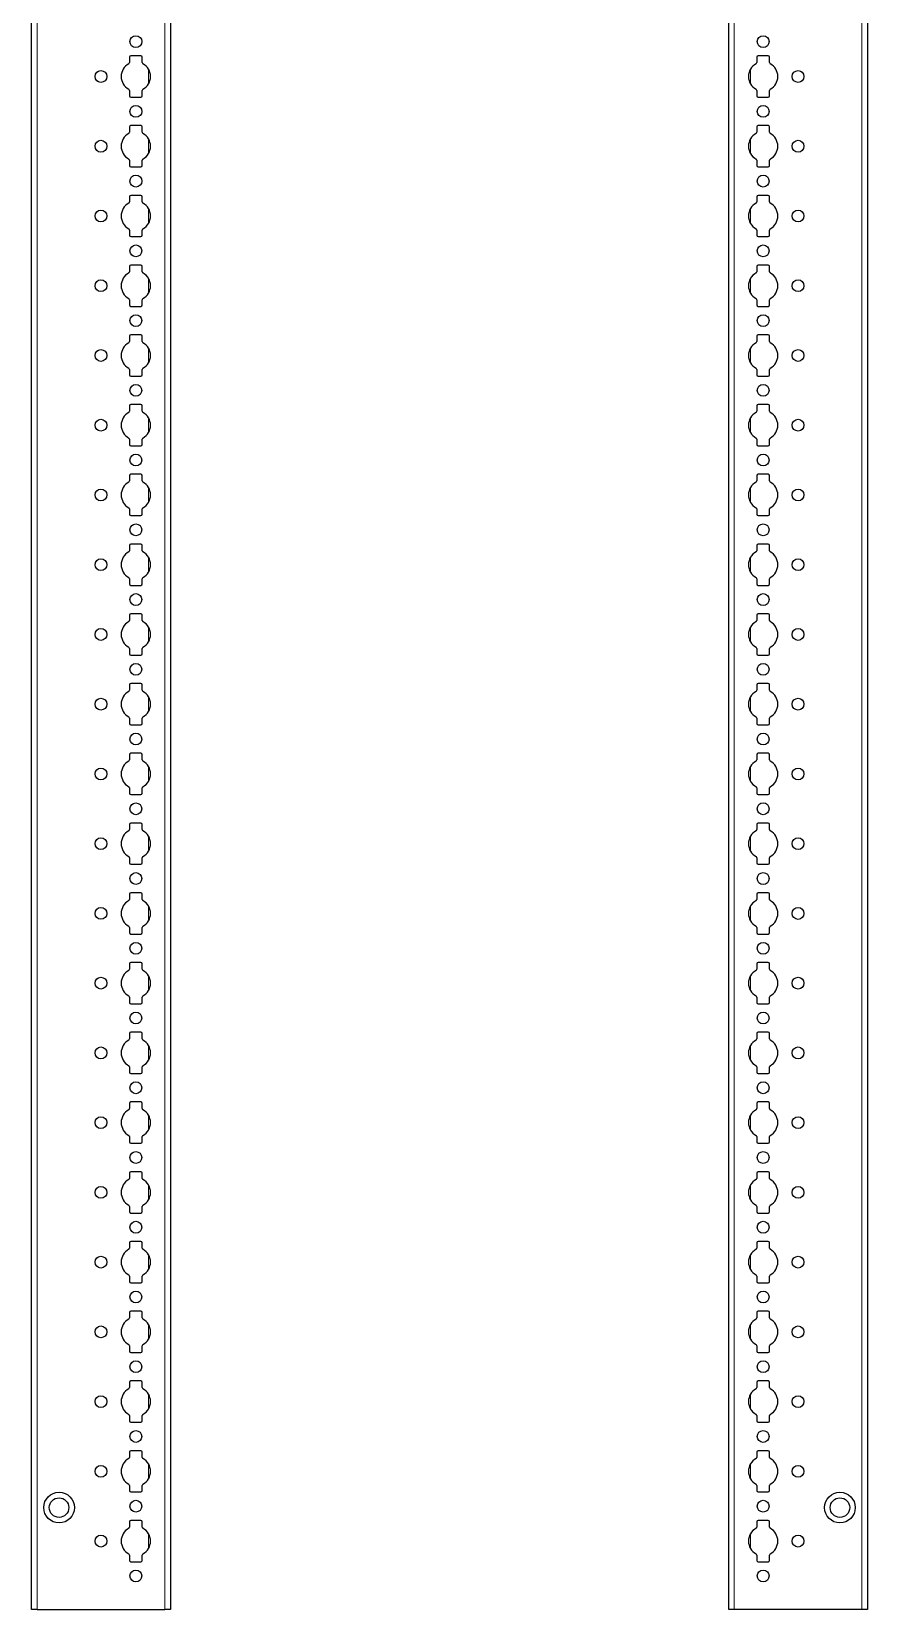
# Model space of a CAD drawing. Header units: millimetres. Extents: x -199 to 3225, y -2247 to 1507.
# Drawn here: x 2925 to 3225, y -852 to -286 of the extents above; entities that cross this region are included whole.
import ezdxf

# ---------------------------------------------------------------- set-up
doc = ezdxf.new("R2010")
doc.units = ezdxf.units.MM

msp = doc.modelspace()

# ---------------------------------------------------------------- linework, layer by layer
at = {"color": 7, "linetype": 'Continuous', "lineweight": 25}
for p, q in [((2925.17, -851.79), (2925.17, 47.21)), ((2974.87, 47.21), (2974.87, -851.79)), ((3174.87, -851.79), (3174.87, 47.21)), ((3224.57, 47.21), (3224.57, -851.79)), ((2960.22, -295.39), (2960.22, -297.27)), ((2964.32, -294.89), (2960.72, -294.89)), ((2964.82, -297.27), (2964.82, -295.39)), ((3184.92, -295.39), (3184.92, -297.27)), ((3189.02, -294.89), (3185.42, -294.89)), ((3189.52, -297.27), (3189.52, -295.39)), ((2960.22, -307.32), (2960.22, -309.19)), ((2960.72, -309.69), (2964.32, -309.69)), ((2964.82, -309.19), (2964.82, -307.32)), ((3184.92, -307.32), (3184.92, -309.19)), ((3185.42, -309.69), (3189.02, -309.69)), ((3189.52, -309.19), (3189.52, -307.32)), ((2960.22, -320.39), (2960.22, -322.27)), ((2964.32, -319.89), (2960.72, -319.89)), ((2964.82, -322.27), (2964.82, -320.39)), ((3184.92, -320.39), (3184.92, -322.27)), ((3189.02, -319.89), (3185.42, -319.89)), ((3189.52, -322.27), (3189.52, -320.39)), ((2960.22, -332.32), (2960.22, -334.19)), ((2964.82, -334.19), (2964.82, -332.32)), ((3184.92, -332.32), (3184.92, -334.19)), ((3189.52, -334.19), (3189.52, -332.32)), ((2960.72, -334.69), (2964.32, -334.69)), ((3185.42, -334.69), (3189.02, -334.69)), ((2964.32, -344.89), (2960.72, -344.89)), ((3189.02, -344.89), (3185.42, -344.89)), ((2960.22, -345.39), (2960.22, -347.27)), ((2964.82, -347.27), (2964.82, -345.39)), ((3184.92, -345.39), (3184.92, -347.27)), ((3189.52, -347.27), (3189.52, -345.39)), ((2960.22, -357.32), (2960.22, -359.19)), ((2960.72, -359.69), (2964.32, -359.69)), ((2964.82, -359.19), (2964.82, -357.32)), ((3184.92, -357.32), (3184.92, -359.19)), ((3185.42, -359.69), (3189.02, -359.69)), ((3189.52, -359.19), (3189.52, -357.32)), ((2960.22, -370.39), (2960.22, -372.27)), ((2964.32, -369.89), (2960.72, -369.89)), ((2964.82, -372.27), (2964.82, -370.39)), ((3184.92, -370.39), (3184.92, -372.27)), ((3189.02, -369.89), (3185.42, -369.89)), ((3189.52, -372.27), (3189.52, -370.39)), ((2960.22, -382.32), (2960.22, -384.19)), ((2964.82, -384.19), (2964.82, -382.32)), ((3184.92, -382.32), (3184.92, -384.19)), ((3189.52, -384.19), (3189.52, -382.32)), ((2960.72, -384.69), (2964.32, -384.69)), ((3185.42, -384.69), (3189.02, -384.69)), ((2960.22, -395.39), (2960.22, -397.27)), ((2964.32, -394.89), (2960.72, -394.89)), ((2964.82, -397.27), (2964.82, -395.39)), ((3184.92, -395.39), (3184.92, -397.27)), ((3189.02, -394.89), (3185.42, -394.89)), ((3189.52, -397.27), (3189.52, -395.39)), ((2960.22, -407.32), (2960.22, -409.19)), ((2960.72, -409.69), (2964.32, -409.69)), ((2964.82, -409.19), (2964.82, -407.32)), ((3184.92, -407.32), (3184.92, -409.19)), ((3185.42, -409.69), (3189.02, -409.69)), ((3189.52, -409.19), (3189.52, -407.32)), ((2960.22, -420.39), (2960.22, -422.27)), ((2964.32, -419.89), (2960.72, -419.89)), ((2964.82, -422.27), (2964.82, -420.39)), ((3184.92, -420.39), (3184.92, -422.27)), ((3189.02, -419.89), (3185.42, -419.89)), ((3189.52, -422.27), (3189.52, -420.39)), ((2960.22, -432.32), (2960.22, -434.19)), ((2960.72, -434.69), (2964.32, -434.69)), ((2964.82, -434.19), (2964.82, -432.32)), ((3184.92, -432.32), (3184.92, -434.19)), ((3185.42, -434.69), (3189.02, -434.69)), ((3189.52, -434.19), (3189.52, -432.32)), ((2960.22, -445.39), (2960.22, -447.27)), ((2964.32, -444.89), (2960.72, -444.89)), ((2964.82, -447.27), (2964.82, -445.39)), ((3184.92, -445.39), (3184.92, -447.27)), ((3189.02, -444.89), (3185.42, -444.89)), ((3189.52, -447.27), (3189.52, -445.39)), ((2960.22, -457.32), (2960.22, -459.19)), ((2964.82, -459.19), (2964.82, -457.32)), ((3184.92, -457.32), (3184.92, -459.19)), ((3189.52, -459.19), (3189.52, -457.32)), ((2960.72, -459.69), (2964.32, -459.69)), ((3185.42, -459.69), (3189.02, -459.69)), ((2960.22, -470.39), (2960.22, -472.27)), ((2964.32, -469.89), (2960.72, -469.89)), ((2964.82, -472.27), (2964.82, -470.39)), ((3184.92, -470.39), (3184.92, -472.27)), ((3189.02, -469.89), (3185.42, -469.89)), ((3189.52, -472.27), (3189.52, -470.39)), ((2960.22, -482.32), (2960.22, -484.19)), ((2960.72, -484.69), (2964.32, -484.69)), ((2964.82, -484.19), (2964.82, -482.32)), ((3184.92, -482.32), (3184.92, -484.19)), ((3185.42, -484.69), (3189.02, -484.69)), ((3189.52, -484.19), (3189.52, -482.32)), ((2960.22, -495.39), (2960.22, -497.27)), ((2964.32, -494.89), (2960.72, -494.89)), ((2964.82, -497.27), (2964.82, -495.39)), ((3184.92, -495.39), (3184.92, -497.27)), ((3189.02, -494.89), (3185.42, -494.89)), ((3189.52, -497.27), (3189.52, -495.39)), ((2960.22, -507.32), (2960.22, -509.19)), ((2964.82, -509.19), (2964.82, -507.32)), ((3184.92, -507.32), (3184.92, -509.19)), ((3189.52, -509.19), (3189.52, -507.32)), ((2960.72, -509.69), (2964.32, -509.69)), ((3185.42, -509.69), (3189.02, -509.69)), ((2964.32, -519.89), (2960.72, -519.89)), ((3189.02, -519.89), (3185.42, -519.89)), ((2960.22, -520.39), (2960.22, -522.27)), ((2964.82, -522.27), (2964.82, -520.39)), ((3184.92, -520.39), (3184.92, -522.27)), ((3189.52, -522.27), (3189.52, -520.39)), ((2960.22, -532.32), (2960.22, -534.19)), ((2960.72, -534.69), (2964.32, -534.69)), ((2964.82, -534.19), (2964.82, -532.32)), ((3184.92, -532.32), (3184.92, -534.19)), ((3185.42, -534.69), (3189.02, -534.69)), ((3189.52, -534.19), (3189.52, -532.32)), ((2960.22, -545.39), (2960.22, -547.27)), ((2964.32, -544.89), (2960.72, -544.89)), ((2964.82, -547.27), (2964.82, -545.39)), ((3184.92, -545.39), (3184.92, -547.27)), ((3189.02, -544.89), (3185.42, -544.89)), ((3189.52, -547.27), (3189.52, -545.39)), ((2960.22, -557.32), (2960.22, -559.19)), ((2960.72, -559.69), (2964.32, -559.69)), ((2964.82, -559.19), (2964.82, -557.32)), ((3184.92, -557.32), (3184.92, -559.19)), ((3185.42, -559.69), (3189.02, -559.69)), ((3189.52, -559.19), (3189.52, -557.32)), ((2960.22, -570.39), (2960.22, -572.27)), ((2964.32, -569.89), (2960.72, -569.89)), ((2964.82, -572.27), (2964.82, -570.39)), ((3184.92, -570.39), (3184.92, -572.27)), ((3189.02, -569.89), (3185.42, -569.89)), ((3189.52, -572.27), (3189.52, -570.39)), ((2960.22, -582.32), (2960.22, -584.19)), ((2964.82, -584.19), (2964.82, -582.32)), ((3184.92, -582.32), (3184.92, -584.19)), ((3189.52, -584.19), (3189.52, -582.32)), ((2960.72, -584.69), (2964.32, -584.69)), ((3185.42, -584.69), (3189.02, -584.69)), ((2960.22, -595.39), (2960.22, -597.27)), ((2964.32, -594.89), (2960.72, -594.89)), ((2964.82, -597.27), (2964.82, -595.39)), ((3184.92, -595.39), (3184.92, -597.27)), ((3189.02, -594.89), (3185.42, -594.89)), ((3189.52, -597.27), (3189.52, -595.39)), ((2960.22, -607.32), (2960.22, -609.19)), ((2960.72, -609.69), (2964.32, -609.69)), ((2964.82, -609.19), (2964.82, -607.32)), ((3184.92, -607.32), (3184.92, -609.19)), ((3185.42, -609.69), (3189.02, -609.69)), ((3189.52, -609.19), (3189.52, -607.32)), ((2960.22, -620.39), (2960.22, -622.27)), ((2964.32, -619.89), (2960.72, -619.89)), ((2964.82, -622.27), (2964.82, -620.39)), ((3184.92, -620.39), (3184.92, -622.27)), ((3189.02, -619.89), (3185.42, -619.89)), ((3189.52, -622.27), (3189.52, -620.39)), ((2960.22, -632.32), (2960.22, -634.19)), ((2964.82, -634.19), (2964.82, -632.32)), ((3184.92, -632.32), (3184.92, -634.19)), ((3189.52, -634.19), (3189.52, -632.32)), ((2960.72, -634.69), (2964.32, -634.69)), ((3185.42, -634.69), (3189.02, -634.69)), ((2960.22, -645.39), (2960.22, -647.27)), ((2964.32, -644.89), (2960.72, -644.89)), ((2964.82, -647.27), (2964.82, -645.39)), ((3184.92, -645.39), (3184.92, -647.27)), ((3189.02, -644.89), (3185.42, -644.89)), ((3189.52, -647.27), (3189.52, -645.39)), ((2960.22, -657.32), (2960.22, -659.19)), ((2960.72, -659.69), (2964.32, -659.69)), ((2964.82, -659.19), (2964.82, -657.32)), ((3184.92, -657.32), (3184.92, -659.19)), ((3185.42, -659.69), (3189.02, -659.69)), ((3189.52, -659.19), (3189.52, -657.32)), ((2960.22, -670.39), (2960.22, -672.27)), ((2964.32, -669.89), (2960.72, -669.89)), ((2964.82, -672.27), (2964.82, -670.39)), ((3184.92, -670.39), (3184.92, -672.27)), ((3189.02, -669.89), (3185.42, -669.89)), ((3189.52, -672.27), (3189.52, -670.39)), ((2960.22, -682.32), (2960.22, -684.19)), ((2964.82, -684.19), (2964.82, -682.32)), ((3184.92, -682.32), (3184.92, -684.19)), ((3189.52, -684.19), (3189.52, -682.32)), ((2960.72, -684.69), (2964.32, -684.69)), ((3185.42, -684.69), (3189.02, -684.69)), ((2960.22, -695.39), (2960.22, -697.27)), ((2964.32, -694.89), (2960.72, -694.89)), ((2964.82, -697.27), (2964.82, -695.39)), ((3184.92, -695.39), (3184.92, -697.27)), ((3189.02, -694.89), (3185.42, -694.89)), ((3189.52, -697.27), (3189.52, -695.39)), ((2960.22, -707.32), (2960.22, -709.19)), ((2960.72, -709.69), (2964.32, -709.69)), ((2964.82, -709.19), (2964.82, -707.32)), ((3184.92, -707.32), (3184.92, -709.19)), ((3185.42, -709.69), (3189.02, -709.69)), ((3189.52, -709.19), (3189.52, -707.32)), ((2960.22, -720.39), (2960.22, -722.27)), ((2964.32, -719.89), (2960.72, -719.89)), ((2964.82, -722.27), (2964.82, -720.39)), ((3184.92, -720.39), (3184.92, -722.27)), ((3189.02, -719.89), (3185.42, -719.89)), ((3189.52, -722.27), (3189.52, -720.39)), ((2960.22, -732.32), (2960.22, -734.19)), ((2960.72, -734.69), (2964.32, -734.69)), ((2964.82, -734.19), (2964.82, -732.32)), ((3184.92, -732.32), (3184.92, -734.19)), ((3185.42, -734.69), (3189.02, -734.69)), ((3189.52, -734.19), (3189.52, -732.32)), ((2960.22, -745.39), (2960.22, -747.27)), ((2964.32, -744.89), (2960.72, -744.89)), ((2964.82, -747.27), (2964.82, -745.39)), ((3184.92, -745.39), (3184.92, -747.27)), ((3189.02, -744.89), (3185.42, -744.89)), ((3189.52, -747.27), (3189.52, -745.39)), ((2960.22, -757.32), (2960.22, -759.19)), ((2964.82, -759.19), (2964.82, -757.32)), ((3184.92, -757.32), (3184.92, -759.19)), ((3189.52, -759.19), (3189.52, -757.32)), ((2960.72, -759.69), (2964.32, -759.69)), ((3185.42, -759.69), (3189.02, -759.69)), ((2960.22, -770.39), (2960.22, -772.27)), ((2964.32, -769.89), (2960.72, -769.89)), ((2964.82, -772.27), (2964.82, -770.39)), ((3184.92, -770.39), (3184.92, -772.27)), ((3189.02, -769.89), (3185.42, -769.89)), ((3189.52, -772.27), (3189.52, -770.39)), ((2960.22, -782.32), (2960.22, -784.19)), ((2960.72, -784.69), (2964.32, -784.69)), ((2964.82, -784.19), (2964.82, -782.32)), ((3184.92, -782.32), (3184.92, -784.19)), ((3185.42, -784.69), (3189.02, -784.69)), ((3189.52, -784.19), (3189.52, -782.32)), ((2960.22, -795.39), (2960.22, -797.27)), ((2964.32, -794.89), (2960.72, -794.89)), ((2964.82, -797.27), (2964.82, -795.39)), ((3184.92, -795.39), (3184.92, -797.27)), ((3189.02, -794.89), (3185.42, -794.89)), ((3189.52, -797.27), (3189.52, -795.39)), ((2960.22, -807.32), (2960.22, -809.19)), ((2964.82, -809.19), (2964.82, -807.32)), ((3184.92, -807.32), (3184.92, -809.19)), ((3189.52, -809.19), (3189.52, -807.32)), ((2960.72, -809.69), (2964.32, -809.69)), ((3185.42, -809.69), (3189.02, -809.69)), ((2964.32, -819.89), (2960.72, -819.89)), ((3189.02, -819.89), (3185.42, -819.89)), ((2960.22, -820.39), (2960.22, -822.27)), ((2964.82, -822.27), (2964.82, -820.39)), ((3184.92, -820.39), (3184.92, -822.27)), ((3189.52, -822.27), (3189.52, -820.39)), ((2960.22, -832.32), (2960.22, -834.19)), ((2960.72, -834.69), (2964.32, -834.69)), ((2964.82, -834.19), (2964.82, -832.32)), ((3184.92, -832.32), (3184.92, -834.19)), ((3185.42, -834.69), (3189.02, -834.69)), ((3189.52, -834.19), (3189.52, -832.32)), ((2927.17, -851.79), (2925.17, -851.79)), ((2927.17, -851.79), (2972.87, -851.79)), ((2974.87, -851.79), (2972.87, -851.79)), ((3176.87, -851.79), (3174.87, -851.79)), ((3222.57, -851.79), (3176.87, -851.79)), ((3224.57, -851.79), (3222.57, -851.79))]:
    msp.add_line(p, q, dxfattribs=at)
at = {"color": 8, "linetype": 'Continuous', "lineweight": 18}
for p, q in [((2927.17, 47.21), (2927.17, -851.79)), ((2972.87, -851.79), (2972.87, 47.21)), ((3176.87, 47.21), (3176.87, -851.79)), ((3222.57, -851.79), (3222.57, 47.21)), ((2967.02, -305), (2967.02, -299.59)), ((3182.72, -299.59), (3182.72, -305)), ((2967.02, -330), (2967.02, -324.59)), ((3182.72, -324.59), (3182.72, -330)), ((2967.02, -355), (2967.02, -349.59)), ((3182.72, -349.59), (3182.72, -355)), ((2967.02, -380), (2967.02, -374.59)), ((3182.72, -374.59), (3182.72, -380)), ((2967.02, -405), (2967.02, -399.59)), ((3182.72, -399.59), (3182.72, -405)), ((2967.02, -430), (2967.02, -424.59)), ((3182.72, -424.59), (3182.72, -430)), ((2967.02, -455), (2967.02, -449.59)), ((3182.72, -449.59), (3182.72, -455)), ((2967.02, -480), (2967.02, -474.59)), ((3182.72, -474.59), (3182.72, -480)), ((2967.02, -505), (2967.02, -499.59)), ((3182.72, -499.59), (3182.72, -505)), ((2967.02, -530), (2967.02, -524.59)), ((3182.72, -524.59), (3182.72, -530)), ((2967.02, -555), (2967.02, -549.59)), ((3182.72, -549.59), (3182.72, -555)), ((2967.02, -580), (2967.02, -574.59)), ((3182.72, -574.59), (3182.72, -580)), ((2967.02, -605), (2967.02, -599.59)), ((3182.72, -599.59), (3182.72, -605)), ((2967.02, -630), (2967.02, -624.59)), ((3182.72, -624.59), (3182.72, -630)), ((2967.02, -655), (2967.02, -649.59)), ((3182.72, -649.59), (3182.72, -655)), ((2967.02, -680), (2967.02, -674.59)), ((3182.72, -674.59), (3182.72, -680)), ((2967.02, -705), (2967.02, -699.59)), ((3182.72, -699.59), (3182.72, -705)), ((2967.02, -730), (2967.02, -724.59)), ((3182.72, -724.59), (3182.72, -730)), ((2967.02, -755), (2967.02, -749.59)), ((3182.72, -749.59), (3182.72, -755)), ((2967.02, -780), (2967.02, -774.59)), ((3182.72, -774.59), (3182.72, -780)), ((2967.02, -805), (2967.02, -799.59)), ((3182.72, -799.59), (3182.72, -805)), ((2967.02, -830), (2967.02, -824.59)), ((3182.72, -824.59), (3182.72, -830))]:
    msp.add_line(p, q, dxfattribs=at)
at = {"color": 7, "linetype": 'Continuous', "lineweight": 25}
for centre, radius in [((2962.52, -289.79), 2.13), ((3187.22, -289.79), 2.12), ((2950.02, -302.29), 2.12), ((3199.72, -302.29), 2.12), ((2962.52, -314.79), 2.13), ((3187.22, -314.79), 2.12), ((2950.02, -327.29), 2.12), ((3199.72, -327.29), 2.12), ((2962.52, -339.79), 2.13), ((3187.22, -339.79), 2.12), ((2950.02, -352.29), 2.12), ((3199.72, -352.29), 2.12), ((2962.52, -364.79), 2.12), ((3187.22, -364.79), 2.12), ((2950.02, -377.29), 2.12), ((3199.72, -377.29), 2.12), ((2962.52, -389.79), 2.12), ((3187.22, -389.79), 2.12), ((2950.02, -402.29), 2.12), ((3199.72, -402.29), 2.12), ((2962.52, -414.79), 2.12), ((3187.22, -414.79), 2.12), ((2950.02, -427.29), 2.12), ((3199.72, -427.29), 2.12), ((2962.52, -439.79), 2.12), ((3187.22, -439.79), 2.12), ((2950.02, -452.29), 2.12), ((3199.72, -452.29), 2.12), ((2962.52, -464.79), 2.12), ((3187.22, -464.79), 2.12), ((2950.02, -477.29), 2.12), ((3199.72, -477.29), 2.12), ((2962.52, -489.79), 2.12), ((3187.22, -489.79), 2.12), ((2950.02, -502.29), 2.12), ((3199.72, -502.29), 2.12), ((2962.52, -514.79), 2.12), ((3187.22, -514.79), 2.12), ((2950.02, -527.29), 2.12), ((3199.72, -527.29), 2.12), ((2962.52, -539.79), 2.12), ((3187.22, -539.79), 2.13), ((2950.02, -552.29), 2.12), ((3199.72, -552.29), 2.12), ((2962.52, -564.79), 2.12), ((3187.22, -564.79), 2.13), ((2950.02, -577.29), 2.12), ((3199.72, -577.29), 2.13), ((2962.52, -589.79), 2.12), ((3187.22, -589.79), 2.13), ((2950.02, -602.29), 2.12), ((3199.72, -602.29), 2.13), ((2962.52, -614.79), 2.12), ((3187.22, -614.79), 2.13), ((2950.02, -627.29), 2.12), ((3199.72, -627.29), 2.13), ((2962.52, -639.79), 2.12), ((3187.22, -639.79), 2.13), ((2950.02, -652.29), 2.12), ((3199.72, -652.29), 2.13), ((2962.52, -664.79), 2.12), ((3187.22, -664.79), 2.13), ((2950.02, -677.29), 2.12), ((3199.72, -677.29), 2.13), ((2962.52, -689.79), 2.12), ((3187.22, -689.79), 2.13), ((2950.02, -702.29), 2.12), ((3199.72, -702.29), 2.13), ((2962.52, -714.79), 2.12), ((3187.22, -714.79), 2.13), ((2950.02, -727.29), 2.12), ((3199.72, -727.29), 2.12), ((2962.52, -739.79), 2.12), ((3187.22, -739.79), 2.12), ((2950.02, -752.29), 2.12), ((3199.72, -752.29), 2.12), ((2962.52, -764.79), 2.12), ((3187.22, -764.79), 2.12), ((2950.02, -777.29), 2.12), ((3199.72, -777.29), 2.12), ((2962.52, -789.79), 2.12), ((3187.22, -789.79), 2.12), ((2950.02, -802.29), 2.12), ((3199.72, -802.29), 2.12), ((2935.02, -815.29), 5.5), ((2935.02, -815.29), 3.5), ((2962.52, -814.79), 2.12), ((3187.22, -814.79), 2.12), ((3214.72, -815.29), 5.5), ((3214.72, -815.29), 3.5), ((2950.02, -827.29), 2.12), ((3199.72, -827.29), 2.12), ((2962.52, -839.79), 2.12), ((3187.22, -839.79), 2.12)]:
    msp.add_circle(centre, radius, dxfattribs=at)
for centre, radius, start, end in [((2962.52, -302.29), 5.25, 119.1407, 240.8593), ((2959.72, -297.27), 0.5, 299.1407, 0), ((2960.72, -295.39), 0.5, 90, 180), ((2964.32, -295.39), 0.5, 0, 90), ((2965.32, -297.27), 0.5, 180, 240.8593), ((2962.52, -302.29), 5.25, 299.1407, 60.8593), ((3187.22, -302.29), 5.25, 119.1407, 240.8593), ((3184.42, -297.27), 0.5, 299.1407, 0), ((3185.42, -295.39), 0.5, 90, 180), ((3189.02, -295.39), 0.5, 0, 90), ((3190.02, -297.27), 0.5, 180, 240.8593), ((3187.22, -302.29), 5.25, 299.1407, 60.8593), ((2959.72, -307.32), 0.5, 0, 60.8593), ((2960.72, -309.19), 0.5, 180, 270), ((2964.32, -309.19), 0.5, 270, 0), ((2965.32, -307.32), 0.5, 119.1407, 180), ((3184.42, -307.32), 0.5, 0, 60.8593), ((3185.42, -309.19), 0.5, 180, 270), ((3189.02, -309.19), 0.5, 270, 0), ((3190.02, -307.32), 0.5, 119.1407, 180), ((2959.72, -322.27), 0.5, 299.1407, 0), ((2960.72, -320.39), 0.5, 90, 180), ((2964.32, -320.39), 0.5, 0, 90), ((2965.32, -322.27), 0.5, 180, 240.8593), ((3184.42, -322.27), 0.5, 299.1407, 0), ((3185.42, -320.39), 0.5, 90, 180), ((3189.02, -320.39), 0.5, 0, 90), ((3190.02, -322.27), 0.5, 180, 240.8593), ((2962.52, -327.29), 5.25, 119.1407, 240.8593), ((2962.52, -327.29), 5.25, 299.1407, 60.8593), ((3187.22, -327.29), 5.25, 119.1407, 240.8593), ((3187.22, -327.29), 5.25, 299.1407, 60.8593), ((2959.72, -332.32), 0.5, 0, 60.8593), ((2965.32, -332.32), 0.5, 119.1407, 180), ((3184.42, -332.32), 0.5, 0, 60.8593), ((3190.02, -332.32), 0.5, 119.1407, 180), ((2960.72, -334.19), 0.5, 180, 270), ((2964.32, -334.19), 0.5, 270, 0), ((3185.42, -334.19), 0.5, 180, 270), ((3189.02, -334.19), 0.5, 270, 0), ((2960.72, -345.39), 0.5, 90, 180), ((2964.32, -345.39), 0.5, 0, 90), ((3185.42, -345.39), 0.5, 90, 180), ((3189.02, -345.39), 0.5, 0, 90), ((2962.52, -352.29), 5.25, 119.1407, 240.8593), ((2959.72, -347.27), 0.5, 299.1407, 0), ((2965.32, -347.27), 0.5, 180, 240.8593), ((2962.52, -352.29), 5.25, 299.1407, 60.8593), ((3187.22, -352.29), 5.25, 119.1407, 240.8593), ((3184.42, -347.27), 0.5, 299.1407, 0), ((3190.02, -347.27), 0.5, 180, 240.8593), ((3187.22, -352.29), 5.25, 299.1407, 60.8593), ((2959.72, -357.32), 0.5, 0, 60.8593), ((2960.72, -359.19), 0.5, 180, 270), ((2964.32, -359.19), 0.5, 270, 0), ((2965.32, -357.32), 0.5, 119.1407, 180), ((3184.42, -357.32), 0.5, 0, 60.8593), ((3185.42, -359.19), 0.5, 180, 270), ((3189.02, -359.19), 0.5, 270, 0), ((3190.02, -357.32), 0.5, 119.1407, 180), ((2962.52, -377.29), 5.25, 119.1407, 240.8593), ((2959.72, -372.27), 0.5, 299.1407, 0), ((2960.72, -370.39), 0.5, 90, 180), ((2964.32, -370.39), 0.5, 0, 90), ((2965.32, -372.27), 0.5, 180, 240.8593), ((2962.52, -377.29), 5.25, 299.1407, 60.8593), ((3187.22, -377.29), 5.25, 119.1407, 240.8593), ((3184.42, -372.27), 0.5, 299.1407, 0), ((3185.42, -370.39), 0.5, 90, 180), ((3189.02, -370.39), 0.5, 0, 90), ((3190.02, -372.27), 0.5, 180, 240.8593), ((3187.22, -377.29), 5.25, 299.1407, 60.8593), ((2959.72, -382.32), 0.5, 0, 60.8593), ((2960.72, -384.19), 0.5, 180, 270), ((2964.32, -384.19), 0.5, 270, 0), ((2965.32, -382.32), 0.5, 119.1407, 180), ((3184.42, -382.32), 0.5, 0, 60.8593), ((3185.42, -384.19), 0.5, 180, 270), ((3189.02, -384.19), 0.5, 270, 0), ((3190.02, -382.32), 0.5, 119.1407, 180), ((2960.72, -395.39), 0.5, 90, 180), ((2964.32, -395.39), 0.5, 0, 90), ((3185.42, -395.39), 0.5, 90, 180), ((3189.02, -395.39), 0.5, 0, 90), ((2962.52, -402.29), 5.25, 119.1407, 240.8593), ((2959.72, -397.27), 0.5, 299.1407, 0), ((2965.32, -397.27), 0.5, 180, 240.8593), ((2962.52, -402.29), 5.25, 299.1407, 60.8593), ((3187.22, -402.29), 5.25, 119.1407, 240.8593), ((3184.42, -397.27), 0.5, 299.1407, 0), ((3190.02, -397.27), 0.5, 180, 240.8593), ((3187.22, -402.29), 5.25, 299.1407, 60.8593), ((2959.72, -407.32), 0.5, 0, 60.8593), ((2965.32, -407.32), 0.5, 119.1407, 180), ((3184.42, -407.32), 0.5, 0, 60.8593), ((3190.02, -407.32), 0.5, 119.1407, 180), ((2960.72, -409.19), 0.5, 180, 270), ((2964.32, -409.19), 0.5, 270, 0), ((3185.42, -409.19), 0.5, 180, 270), ((3189.02, -409.19), 0.5, 270, 0), ((2962.52, -427.29), 5.25, 119.1407, 240.8593), ((2959.72, -422.27), 0.5, 299.1407, 0), ((2960.72, -420.39), 0.5, 90, 180), ((2964.32, -420.39), 0.5, 0, 90), ((2965.32, -422.27), 0.5, 180, 240.8593), ((2962.52, -427.29), 5.25, 299.1407, 60.8593), ((3187.22, -427.29), 5.25, 119.1407, 240.8593), ((3184.42, -422.27), 0.5, 299.1407, 0), ((3185.42, -420.39), 0.5, 90, 180), ((3189.02, -420.39), 0.5, 0, 90), ((3190.02, -422.27), 0.5, 180, 240.8593), ((3187.22, -427.29), 5.25, 299.1407, 60.8593), ((2959.72, -432.32), 0.5, 0, 60.8593), ((2960.72, -434.19), 0.5, 180, 270), ((2964.32, -434.19), 0.5, 270, 0), ((2965.32, -432.32), 0.5, 119.1407, 180), ((3184.42, -432.32), 0.5, 0, 60.8593), ((3185.42, -434.19), 0.5, 180, 270), ((3189.02, -434.19), 0.5, 270, 0), ((3190.02, -432.32), 0.5, 119.1407, 180), ((2960.72, -445.39), 0.5, 90, 180), ((2964.32, -445.39), 0.5, 0, 90), ((3185.42, -445.39), 0.5, 90, 180), ((3189.02, -445.39), 0.5, 0, 90), ((2962.52, -452.29), 5.25, 119.1407, 240.8593), ((2959.72, -447.27), 0.5, 299.1407, 0), ((2965.32, -447.27), 0.5, 180, 240.8593), ((2962.52, -452.29), 5.25, 299.1407, 60.8593), ((3187.22, -452.29), 5.25, 119.1407, 240.8593), ((3184.42, -447.27), 0.5, 299.1407, 0), ((3190.02, -447.27), 0.5, 180, 240.8593), ((3187.22, -452.29), 5.25, 299.1407, 60.8593), ((2959.72, -457.32), 0.5, 0, 60.8593), ((2965.32, -457.32), 0.5, 119.1407, 180), ((3184.42, -457.32), 0.5, 0, 60.8593), ((3190.02, -457.32), 0.5, 119.1407, 180), ((2960.72, -459.19), 0.5, 180, 270), ((2964.32, -459.19), 0.5, 270, 0), ((3185.42, -459.19), 0.5, 180, 270), ((3189.02, -459.19), 0.5, 270, 0), ((2962.52, -477.29), 5.25, 119.1407, 240.8593), ((2959.72, -472.27), 0.5, 299.1407, 0), ((2960.72, -470.39), 0.5, 90, 180), ((2964.32, -470.39), 0.5, 0, 90), ((2965.32, -472.27), 0.5, 180, 240.8593), ((2962.52, -477.29), 5.25, 299.1407, 60.8593), ((3187.22, -477.29), 5.25, 119.1407, 240.8593), ((3184.42, -472.27), 0.5, 299.1407, 0), ((3185.42, -470.39), 0.5, 90, 180), ((3189.02, -470.39), 0.5, 0, 90), ((3190.02, -472.27), 0.5, 180, 240.8593), ((3187.22, -477.29), 5.25, 299.1407, 60.8593), ((2959.72, -482.32), 0.5, 0, 60.8593), ((2960.72, -484.19), 0.5, 180, 270), ((2964.32, -484.19), 0.5, 270, 0), ((2965.32, -482.32), 0.5, 119.1407, 180), ((3184.42, -482.32), 0.5, 0, 60.8593), ((3185.42, -484.19), 0.5, 180, 270), ((3189.02, -484.19), 0.5, 270, 0), ((3190.02, -482.32), 0.5, 119.1407, 180), ((2962.52, -502.29), 5.25, 119.1407, 240.8593), ((2959.72, -497.27), 0.5, 299.1407, 0), ((2960.72, -495.39), 0.5, 90, 180), ((2964.32, -495.39), 0.5, 0, 90), ((2965.32, -497.27), 0.5, 180, 240.8593), ((2962.52, -502.29), 5.25, 299.1407, 60.8593), ((3187.22, -502.29), 5.25, 119.1407, 240.8593), ((3184.42, -497.27), 0.5, 299.1407, 0), ((3185.42, -495.39), 0.5, 90, 180), ((3189.02, -495.39), 0.5, 0, 90), ((3190.02, -497.27), 0.5, 180, 240.8593), ((3187.22, -502.29), 5.25, 299.1407, 60.8593), ((2959.72, -507.32), 0.5, 0, 60.8593), ((2965.32, -507.32), 0.5, 119.1407, 180), ((3184.42, -507.32), 0.5, 0, 60.8593), ((3190.02, -507.32), 0.5, 119.1407, 180), ((2960.72, -509.19), 0.5, 180, 270), ((2964.32, -509.19), 0.5, 270, 0), ((3185.42, -509.19), 0.5, 180, 270), ((3189.02, -509.19), 0.5, 270, 0), ((2960.72, -520.39), 0.5, 90, 180), ((2964.32, -520.39), 0.5, 0, 90), ((3185.42, -520.39), 0.5, 90, 180), ((3189.02, -520.39), 0.5, 0, 90), ((2962.52, -527.29), 5.25, 119.1407, 240.8593), ((2959.72, -522.27), 0.5, 299.1407, 0), ((2965.32, -522.27), 0.5, 180, 240.8593), ((2962.52, -527.29), 5.25, 299.1407, 60.8593), ((3187.22, -527.29), 5.25, 119.1407, 240.8593), ((3184.42, -522.27), 0.5, 299.1407, 0), ((3190.02, -522.27), 0.5, 180, 240.8593), ((3187.22, -527.29), 5.25, 299.1407, 60.8593), ((2959.72, -532.32), 0.5, 0, 60.8593), ((2960.72, -534.19), 0.5, 180, 270), ((2964.32, -534.19), 0.5, 270, 0), ((2965.32, -532.32), 0.5, 119.1407, 180), ((3184.42, -532.32), 0.5, 0, 60.8593), ((3185.42, -534.19), 0.5, 180, 270), ((3189.02, -534.19), 0.5, 270, 0), ((3190.02, -532.32), 0.5, 119.1407, 180), ((2962.52, -552.29), 5.25, 119.1407, 240.8593), ((2959.72, -547.27), 0.5, 299.1407, 0), ((2960.72, -545.39), 0.5, 90, 180), ((2964.32, -545.39), 0.5, 0, 90), ((2965.32, -547.27), 0.5, 180, 240.8593), ((2962.52, -552.29), 5.25, 299.1407, 60.8593), ((3187.22, -552.29), 5.25, 119.1407, 240.8593), ((3184.42, -547.27), 0.5, 299.1407, 0), ((3185.42, -545.39), 0.5, 90, 180), ((3189.02, -545.39), 0.5, 0, 90), ((3190.02, -547.27), 0.5, 180, 240.8593), ((3187.22, -552.29), 5.25, 299.1407, 60.8593), ((2959.72, -557.32), 0.5, 0, 60.8593), ((2960.72, -559.19), 0.5, 180, 270), ((2964.32, -559.19), 0.5, 270, 0), ((2965.32, -557.32), 0.5, 119.1407, 180), ((3184.42, -557.32), 0.5, 0, 60.8593), ((3185.42, -559.19), 0.5, 180, 270), ((3189.02, -559.19), 0.5, 270, 0), ((3190.02, -557.32), 0.5, 119.1407, 180), ((2960.72, -570.39), 0.5, 90, 180), ((2964.32, -570.39), 0.5, 0, 90), ((3185.42, -570.39), 0.5, 90, 180), ((3189.02, -570.39), 0.5, 0, 90), ((2962.52, -577.29), 5.25, 119.1407, 240.8593), ((2959.72, -572.27), 0.5, 299.1407, 0), ((2965.32, -572.27), 0.5, 180, 240.8593), ((2962.52, -577.29), 5.25, 299.1407, 60.8593), ((3187.22, -577.29), 5.25, 119.1407, 240.8593), ((3184.42, -572.27), 0.5, 299.1407, 0), ((3190.02, -572.27), 0.5, 180, 240.8593), ((3187.22, -577.29), 5.25, 299.1407, 60.8593), ((2959.72, -582.32), 0.5, 0, 60.8593), ((2965.32, -582.32), 0.5, 119.1407, 180), ((3184.42, -582.32), 0.5, 0, 60.8593), ((3190.02, -582.32), 0.5, 119.1407, 180), ((2960.72, -584.19), 0.5, 180, 270), ((2964.32, -584.19), 0.5, 270, 0), ((3185.42, -584.19), 0.5, 180, 270), ((3189.02, -584.19), 0.5, 270, 0), ((2962.52, -602.29), 5.25, 119.1407, 240.8593), ((2959.72, -597.27), 0.5, 299.1407, 0), ((2960.72, -595.39), 0.5, 90, 180), ((2964.32, -595.39), 0.5, 0, 90), ((2965.32, -597.27), 0.5, 180, 240.8593), ((2962.52, -602.29), 5.25, 299.1407, 60.8593), ((3187.22, -602.29), 5.25, 119.1407, 240.8593), ((3184.42, -597.27), 0.5, 299.1407, 0), ((3185.42, -595.39), 0.5, 90, 180), ((3189.02, -595.39), 0.5, 0, 90), ((3190.02, -597.27), 0.5, 180, 240.8593), ((3187.22, -602.29), 5.25, 299.1407, 60.8593), ((2959.72, -607.32), 0.5, 0, 60.8593), ((2960.72, -609.19), 0.5, 180, 270), ((2964.32, -609.19), 0.5, 270, 0), ((2965.32, -607.32), 0.5, 119.1407, 180), ((3184.42, -607.32), 0.5, 0, 60.8593), ((3185.42, -609.19), 0.5, 180, 270), ((3189.02, -609.19), 0.5, 270, 0), ((3190.02, -607.32), 0.5, 119.1407, 180), ((2960.72, -620.39), 0.5, 90, 180), ((2964.32, -620.39), 0.5, 0, 90), ((3185.42, -620.39), 0.5, 90, 180), ((3189.02, -620.39), 0.5, 0, 90), ((2962.52, -627.29), 5.25, 119.1407, 240.8593), ((2959.72, -622.27), 0.5, 299.1407, 0), ((2965.32, -622.27), 0.5, 180, 240.8593), ((2962.52, -627.29), 5.25, 299.1407, 60.8593), ((3187.22, -627.29), 5.25, 119.1407, 240.8593), ((3184.42, -622.27), 0.5, 299.1407, 0), ((3190.02, -622.27), 0.5, 180, 240.8593), ((3187.22, -627.29), 5.25, 299.1407, 60.8593), ((2959.72, -632.32), 0.5, 0, 60.8593), ((2965.32, -632.32), 0.5, 119.1407, 180), ((3184.42, -632.32), 0.5, 0, 60.8593), ((3190.02, -632.32), 0.5, 119.1407, 180), ((2960.72, -634.19), 0.5, 180, 270), ((2964.32, -634.19), 0.5, 270, 0), ((3185.42, -634.19), 0.5, 180, 270), ((3189.02, -634.19), 0.5, 270, 0), ((2962.52, -652.29), 5.25, 119.1407, 240.8593), ((2959.72, -647.27), 0.5, 299.1407, 0), ((2960.72, -645.39), 0.5, 90, 180), ((2964.32, -645.39), 0.5, 0, 90), ((2965.32, -647.27), 0.5, 180, 240.8593), ((2962.52, -652.29), 5.25, 299.1407, 60.8593), ((3187.22, -652.29), 5.25, 119.1407, 240.8593), ((3184.42, -647.27), 0.5, 299.1407, 0), ((3185.42, -645.39), 0.5, 90, 180), ((3189.02, -645.39), 0.5, 0, 90), ((3190.02, -647.27), 0.5, 180, 240.8593), ((3187.22, -652.29), 5.25, 299.1407, 60.8593), ((2959.72, -657.32), 0.5, 0, 60.8593), ((2960.72, -659.19), 0.5, 180, 270), ((2964.32, -659.19), 0.5, 270, 0), ((2965.32, -657.32), 0.5, 119.1407, 180), ((3184.42, -657.32), 0.5, 0, 60.8593), ((3185.42, -659.19), 0.5, 180, 270), ((3189.02, -659.19), 0.5, 270, 0), ((3190.02, -657.32), 0.5, 119.1407, 180), ((2962.52, -677.29), 5.25, 119.1407, 240.8593), ((2959.72, -672.27), 0.5, 299.1407, 0), ((2960.72, -670.39), 0.5, 90, 180), ((2964.32, -670.39), 0.5, 0, 90), ((2965.32, -672.27), 0.5, 180, 240.8593), ((2962.52, -677.29), 5.25, 299.1407, 60.8593), ((3187.22, -677.29), 5.25, 119.1407, 240.8593), ((3184.42, -672.27), 0.5, 299.1407, 0), ((3185.42, -670.39), 0.5, 90, 180), ((3189.02, -670.39), 0.5, 0, 90), ((3190.02, -672.27), 0.5, 180, 240.8593), ((3187.22, -677.29), 5.25, 299.1407, 60.8593), ((2959.72, -682.32), 0.5, 0, 60.8593), ((2960.72, -684.19), 0.5, 180, 270), ((2964.32, -684.19), 0.5, 270, 0), ((2965.32, -682.32), 0.5, 119.1407, 180), ((3184.42, -682.32), 0.5, 0, 60.8593), ((3185.42, -684.19), 0.5, 180, 270), ((3189.02, -684.19), 0.5, 270, 0), ((3190.02, -682.32), 0.5, 119.1407, 180), ((2960.72, -695.39), 0.5, 90, 180), ((2964.32, -695.39), 0.5, 0, 90), ((3185.42, -695.39), 0.5, 90, 180), ((3189.02, -695.39), 0.5, 0, 90), ((2962.52, -702.29), 5.25, 119.1407, 240.8593), ((2959.72, -697.27), 0.5, 299.1407, 0), ((2965.32, -697.27), 0.5, 180, 240.8593), ((2962.52, -702.29), 5.25, 299.1407, 60.8593), ((3187.22, -702.29), 5.25, 119.1407, 240.8593), ((3184.42, -697.27), 0.5, 299.1407, 0), ((3190.02, -697.27), 0.5, 180, 240.8593), ((3187.22, -702.29), 5.25, 299.1407, 60.8593), ((2959.72, -707.32), 0.5, 0, 60.8593), ((2965.32, -707.32), 0.5, 119.1407, 180), ((3184.42, -707.32), 0.5, 0, 60.8593), ((3190.02, -707.32), 0.5, 119.1407, 180), ((2960.72, -709.19), 0.5, 180, 270), ((2964.32, -709.19), 0.5, 270, 0), ((3185.42, -709.19), 0.5, 180, 270), ((3189.02, -709.19), 0.5, 270, 0), ((2962.52, -727.29), 5.25, 119.1407, 240.8593), ((2959.72, -722.27), 0.5, 299.1407, 0), ((2960.72, -720.39), 0.5, 90, 180), ((2964.32, -720.39), 0.5, 0, 90), ((2965.32, -722.27), 0.5, 180, 240.8593), ((2962.52, -727.29), 5.25, 299.1407, 60.8593), ((3187.22, -727.29), 5.25, 119.1407, 240.8593), ((3184.42, -722.27), 0.5, 299.1407, 0), ((3185.42, -720.39), 0.5, 90, 180), ((3189.02, -720.39), 0.5, 0, 90), ((3190.02, -722.27), 0.5, 180, 240.8593), ((3187.22, -727.29), 5.25, 299.1407, 60.8593), ((2959.72, -732.32), 0.5, 0, 60.8593), ((2960.72, -734.19), 0.5, 180, 270), ((2964.32, -734.19), 0.5, 270, 0), ((2965.32, -732.32), 0.5, 119.1407, 180), ((3184.42, -732.32), 0.5, 0, 60.8593), ((3185.42, -734.19), 0.5, 180, 270), ((3189.02, -734.19), 0.5, 270, 0), ((3190.02, -732.32), 0.5, 119.1407, 180), ((2960.72, -745.39), 0.5, 90, 180), ((2964.32, -745.39), 0.5, 0, 90), ((3185.42, -745.39), 0.5, 90, 180), ((3189.02, -745.39), 0.5, 0, 90), ((2962.52, -752.29), 5.25, 119.1407, 240.8593), ((2959.72, -747.27), 0.5, 299.1407, 0), ((2965.32, -747.27), 0.5, 180, 240.8593), ((2962.52, -752.29), 5.25, 299.1407, 60.8593), ((3187.22, -752.29), 5.25, 119.1407, 240.8593), ((3184.42, -747.27), 0.5, 299.1407, 0), ((3190.02, -747.27), 0.5, 180, 240.8593), ((3187.22, -752.29), 5.25, 299.1407, 60.8593), ((2959.72, -757.32), 0.5, 0, 60.8593), ((2965.32, -757.32), 0.5, 119.1407, 180), ((3184.42, -757.32), 0.5, 0, 60.8593), ((3190.02, -757.32), 0.5, 119.1407, 180), ((2960.72, -759.19), 0.5, 180, 270), ((2964.32, -759.19), 0.5, 270, 0), ((3185.42, -759.19), 0.5, 180, 270), ((3189.02, -759.19), 0.5, 270, 0), ((2962.52, -777.29), 5.25, 119.1407, 240.8593), ((2959.72, -772.27), 0.5, 299.1407, 0), ((2960.72, -770.39), 0.5, 90, 180), ((2964.32, -770.39), 0.5, 0, 90), ((2965.32, -772.27), 0.5, 180, 240.8593), ((2962.52, -777.29), 5.25, 299.1407, 60.8593), ((3187.22, -777.29), 5.25, 119.1407, 240.8593), ((3184.42, -772.27), 0.5, 299.1407, 0), ((3185.42, -770.39), 0.5, 90, 180), ((3189.02, -770.39), 0.5, 0, 90), ((3190.02, -772.27), 0.5, 180, 240.8593), ((3187.22, -777.29), 5.25, 299.1407, 60.8593), ((2959.72, -782.32), 0.5, 0, 60.8593), ((2960.72, -784.19), 0.5, 180, 270), ((2964.32, -784.19), 0.5, 270, 0), ((2965.32, -782.32), 0.5, 119.1407, 180), ((3184.42, -782.32), 0.5, 0, 60.8593), ((3185.42, -784.19), 0.5, 180, 270), ((3189.02, -784.19), 0.5, 270, 0), ((3190.02, -782.32), 0.5, 119.1407, 180), ((2959.72, -797.27), 0.5, 299.1407, 0), ((2960.72, -795.39), 0.5, 90, 180), ((2964.32, -795.39), 0.5, 0, 90), ((2965.32, -797.27), 0.5, 180, 240.8593), ((3184.42, -797.27), 0.5, 299.1407, 0), ((3185.42, -795.39), 0.5, 90, 180), ((3189.02, -795.39), 0.5, 0, 90), ((3190.02, -797.27), 0.5, 180, 240.8593), ((2962.52, -802.29), 5.25, 119.1407, 240.8593), ((2962.52, -802.29), 5.25, 299.1407, 60.8593), ((3187.22, -802.29), 5.25, 119.1407, 240.8593), ((3187.22, -802.29), 5.25, 299.1407, 60.8593), ((2959.72, -807.32), 0.5, 0, 60.8593), ((2965.32, -807.32), 0.5, 119.1407, 180), ((3184.42, -807.32), 0.5, 0, 60.8593), ((3190.02, -807.32), 0.5, 119.1407, 180), ((2960.72, -809.19), 0.5, 180, 270), ((2964.32, -809.19), 0.5, 270, 0), ((3185.42, -809.19), 0.5, 180, 270), ((3189.02, -809.19), 0.5, 270, 0), ((2960.72, -820.39), 0.5, 90, 180), ((2964.32, -820.39), 0.5, 0, 90), ((3185.42, -820.39), 0.5, 90, 180), ((3189.02, -820.39), 0.5, 0, 90), ((2962.52, -827.29), 5.25, 119.1407, 240.8593), ((2959.72, -822.27), 0.5, 299.1407, 0), ((2965.32, -822.27), 0.5, 180, 240.8593), ((2962.52, -827.29), 5.25, 299.1407, 60.8593), ((3187.22, -827.29), 5.25, 119.1407, 240.8593), ((3184.42, -822.27), 0.5, 299.1407, 0), ((3190.02, -822.27), 0.5, 180, 240.8593), ((3187.22, -827.29), 5.25, 299.1407, 60.8593), ((2959.72, -832.32), 0.5, 0, 60.8593), ((2960.72, -834.19), 0.5, 180, 270), ((2964.32, -834.19), 0.5, 270, 0), ((2965.32, -832.32), 0.5, 119.1407, 180), ((3184.42, -832.32), 0.5, 0, 60.8593), ((3185.42, -834.19), 0.5, 180, 270), ((3189.02, -834.19), 0.5, 270, 0), ((3190.02, -832.32), 0.5, 119.1407, 180)]:
    msp.add_arc(centre, radius, start, end, dxfattribs=at)

doc.saveas('drawing.dxf')
